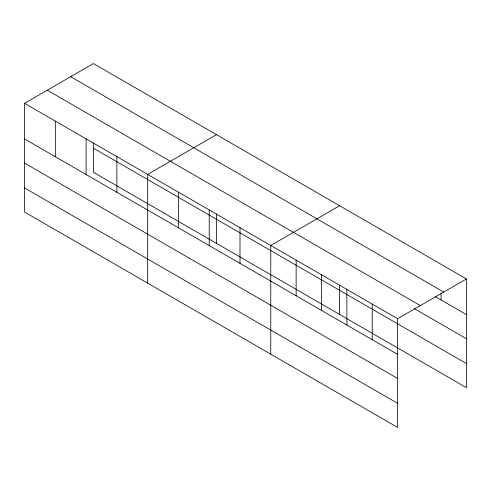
<?xml version="1.0" encoding="UTF-8"?>
<svg xmlns="http://www.w3.org/2000/svg" width="491" height="491" viewBox="0 0 491 491"><rect width="100%" height="100%" fill="white"/><g stroke="black" fill="none" stroke-linecap="round" stroke-linejoin="round"><path stroke-width="0.74" d="M24.55 103.325L397.612 318.708L397.612 427.422L24.55 212.038L24.55 103.325L93.388 63.578L466.45 278.962L466.45 387.675L93.388 172.292L93.388 142.912M216.5 134.657L147.662 174.397L147.662 283.117M339.612 205.735L270.768 245.475L270.768 354.189M397.612 318.708L466.45 278.962M70.673 76.694L443.735 292.077M435.229 296.589L466.45 314.614M47.265 90.209L420.327 305.592M414.41 308.679L466.45 338.729M93.388 148.184L466.45 363.567M24.55 138.978L397.612 354.361M24.55 163.086L397.612 378.469M24.55 187.924L397.612 403.314M441.084 293.139L441.084 299.97M372.239 304.058L372.239 339.711M346.873 289.414L346.873 325.067M339.612 285.068L339.612 314.449M321.507 274.77L321.507 310.422M296.141 260.12L296.141 295.772M239.995 227.707L239.995 263.36M216.5 213.99L216.5 243.37M209.215 209.939L209.215 245.592M178.436 192.171L178.436 227.824M116.883 156.629L116.883 192.282M86.103 138.861L86.103 174.514M55.33 121.093L55.33 156.746"/></g></svg>
